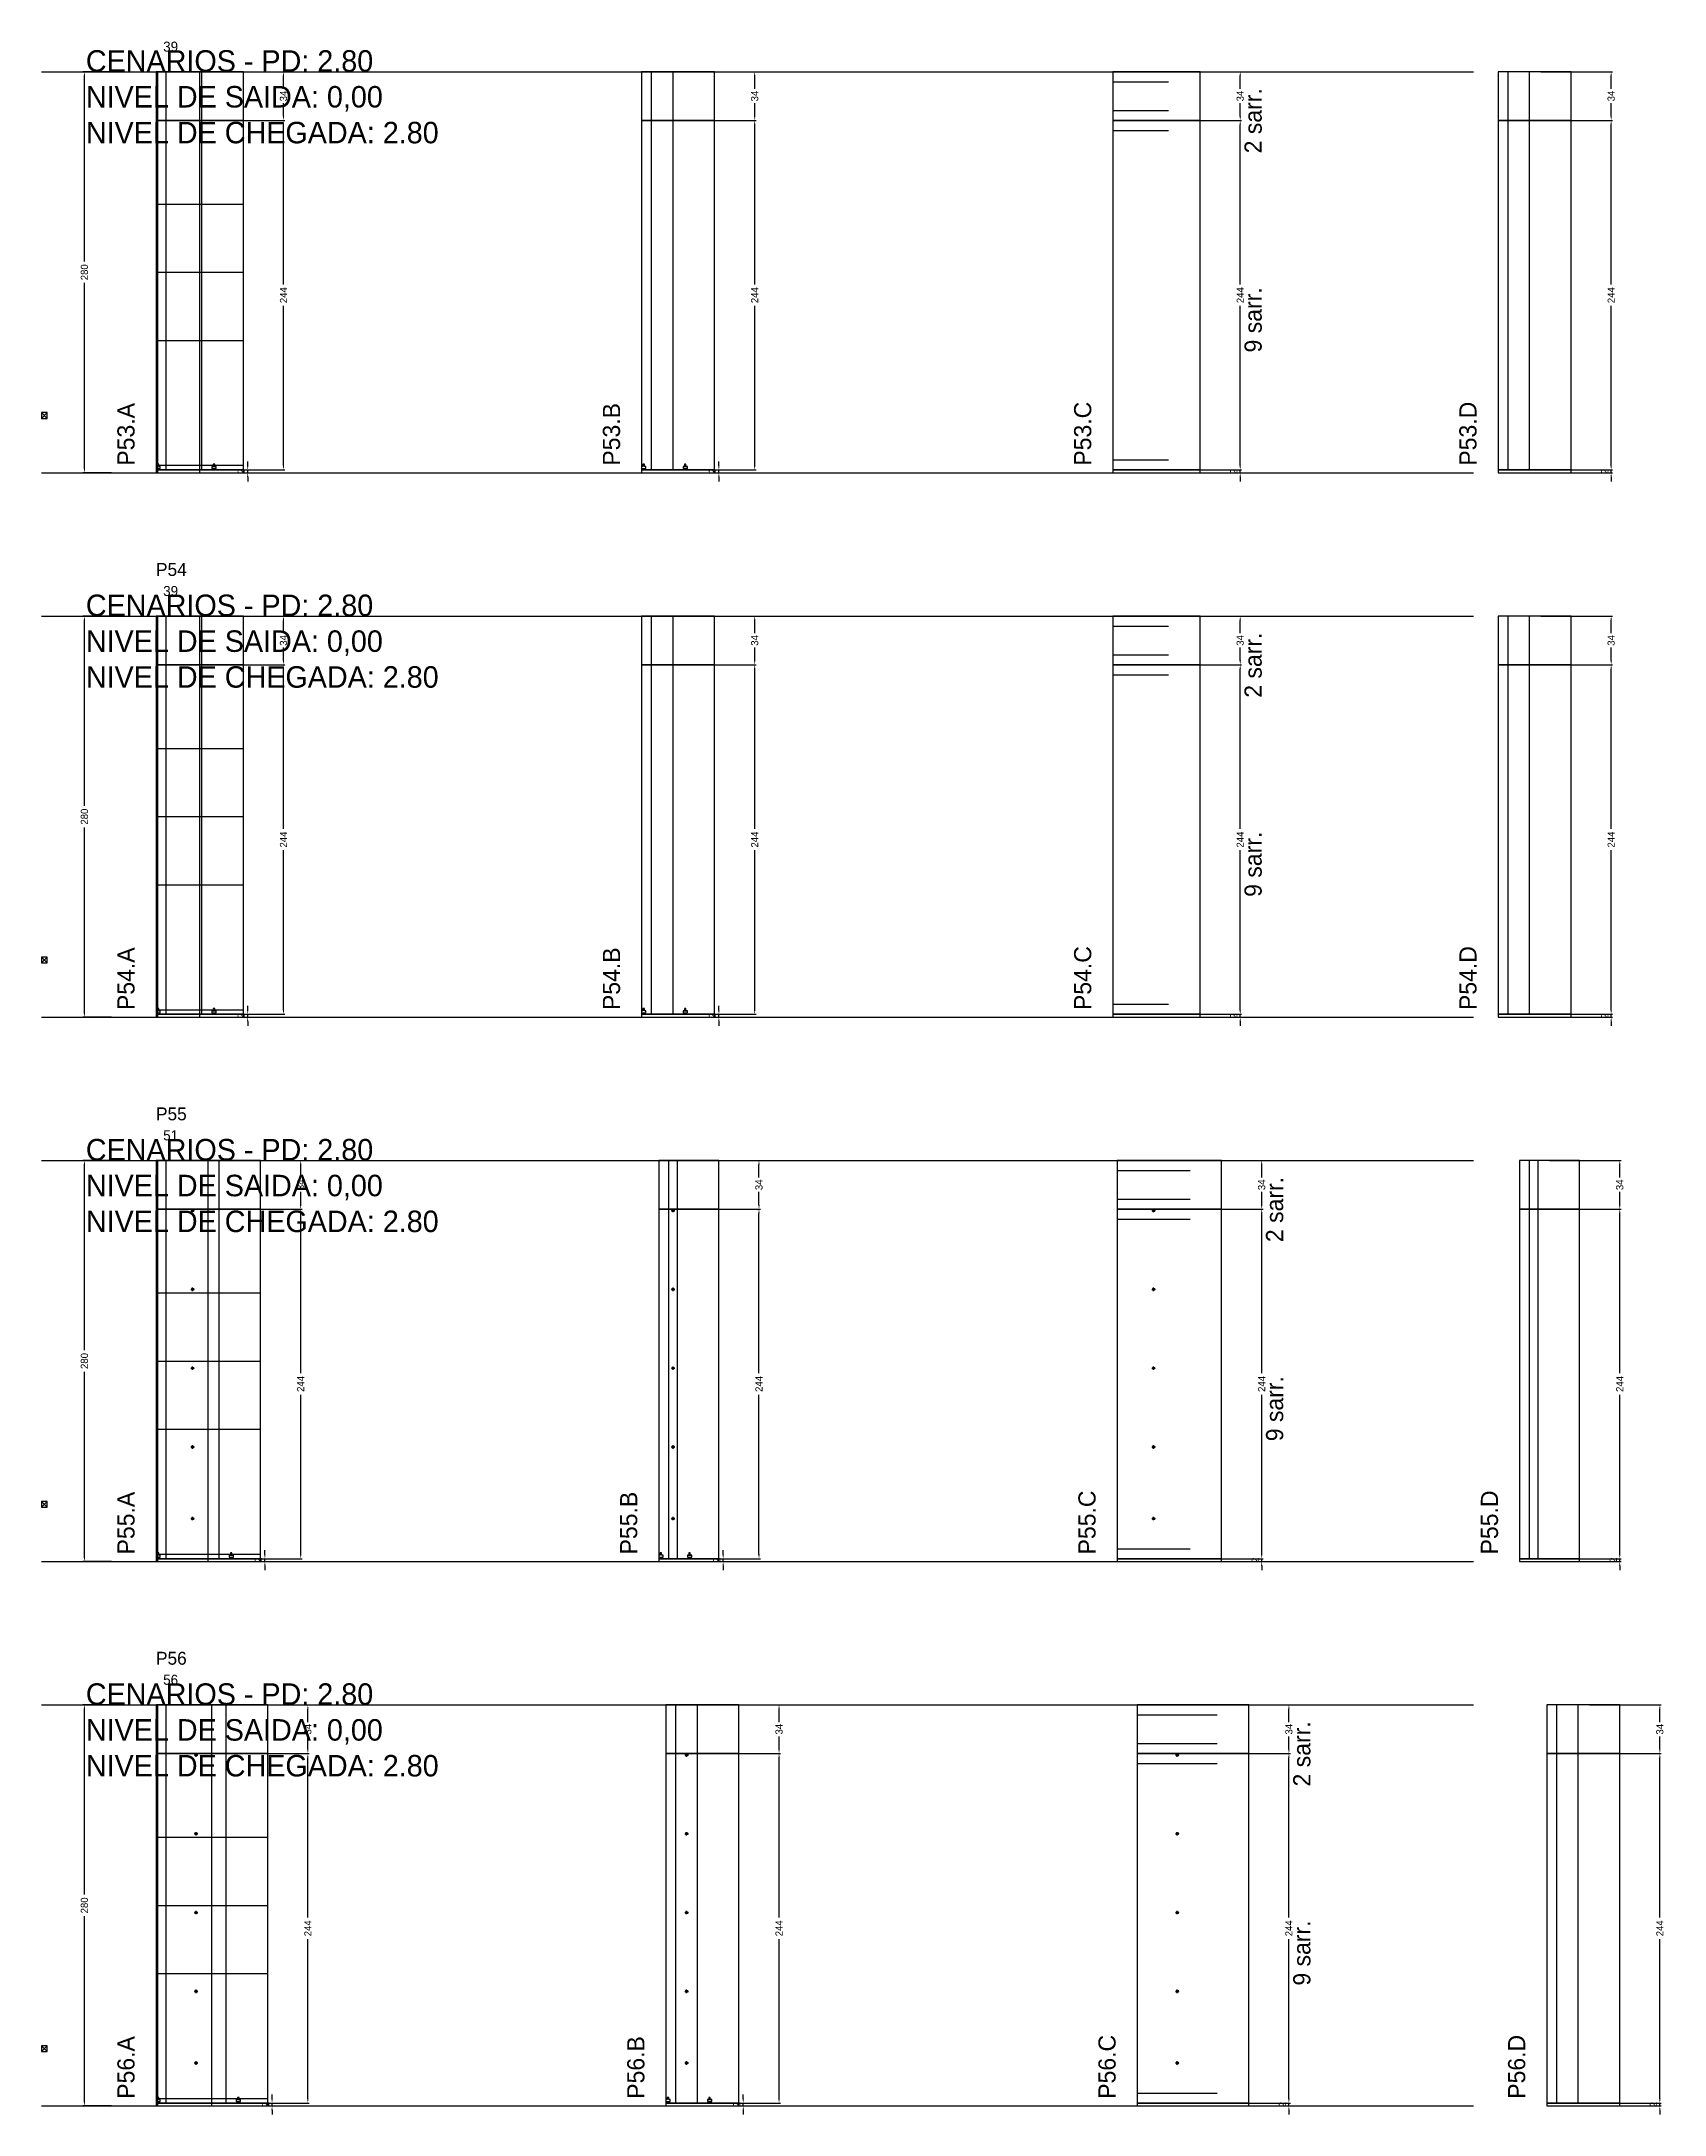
# Model space of a CAD drawing. Header units: centimetres. Extents: x -10500 to 4121, y -45226 to 295.
# Drawn here: x -7000 to -5867, y -6846 to -5399 of the extents above; entities that cross this region are included whole.
import ezdxf

# ---------------------------------------------------------------- set-up
doc = ezdxf.new("R2010")
doc.units = ezdxf.units.CM
doc.linetypes.add('DASHED', pattern=[2, -2])
for name, color, linetype in [('CHAPA', 140, 'Continuous'), ('COTA', 241, 'Continuous'), ('COTAS FURACAO', 16, 'Continuous'), ('Madeira', 30, 'Continuous'), ('MEIO_PONT', 160, 'Continuous'), ('NOMENCLATURA', 7, 'Continuous'), ('Nível', 160, 'Continuous'), ('Painéis', 200, 'Continuous'), ('Perfil Metálico', 150, 'Continuous'), ('SARR_2.2x7', 40, 'Continuous'), ('SARRAFO DE PRESSAO', 200, 'Continuous'), ('texto', 7, 'Continuous'), ('TEXTO_GERAL', 7, 'Continuous')]:
    doc.layers.add(name, color=color, linetype=linetype)
doc.dimstyles.new('PAINEL-NOVA', dxfattribs={"dimtxt": 5, "dimasz": 3, "dimexe": 1, "dimexo": 1, "dimgap": 1, "dimtad": 1, "dimcen": 2.5, "dimazin": 3, "dimtfac": 1, "dimtmove": 0, "dimatfit": 3})

# ---------------------------------------------------------------- blocks, each defined once
blk = doc.blocks.new('_CLOSEDFILLED')
at = {"color": 0, "linetype": 'BYBLOCK'}
blk.add_solid([(-1, 0.16), (0, 0), (-1, -0.16)], dxfattribs=at)
blk = doc.blocks.new('*D365')
for p, q in [((-6951, -5420), (-6971, -5420)), ((-6970, -5552.5), (-6970, -5423)), ((-6970, -5697), (-6970, -5567.5)), ((-6951, -5700), (-6971, -5700))]:
    blk.add_line(p, q)
at = {"layer": 'Defpoints'}
for p in [(-6950, -5420), (-6970, -5700), (-6950, -5700)]:
    blk.add_point(p, dxfattribs=at)
at = {"layer": 'COTA', "xscale": 3, "yscale": 3}
for p, rotation in [((-6970, -5420), 90), ((-6970, -5700), 270)]:
    blk.add_blockref('_CLOSEDFILLED', p, dxfattribs=dict(at, rotation=rotation))
at = {"layer": 'COTA', "insert": (-6970, -5560), "char_height": 5, "attachment_point": 5, "rotation": 90}
blk.add_mtext('280', dxfattribs=at)
blk = doc.blocks.new('MULDURA')
at = {"layer": 'Paineis'}
for p, q in [((0, 0), (4, 4)), ((4, 0), (0, 4))]:
    blk.add_line(p, q, dxfattribs=at)
blk.add_lwpolyline([(0, 0), (4, 0), (4, 4), (0, 4)], close=True, dxfattribs=at)
blk = doc.blocks.new('*D367')
for p, q in [((-6880, -5454), (-6830, -5454)), ((-6831, -5568.5), (-6831, -5457)), ((-6831, -5695), (-6831, -5583.5)), ((-6880, -5698), (-6830, -5698))]:
    blk.add_line(p, q)
at = {"layer": 'Defpoints'}
for p in [(-6881, -5454), (-6881, -5698), (-6831, -5698)]:
    blk.add_point(p, dxfattribs=at)
at = {"layer": 'COTA', "xscale": 3, "yscale": 3}
for p, rotation in [((-6831, -5454), 90), ((-6831, -5698), 270)]:
    blk.add_blockref('_CLOSEDFILLED', p, dxfattribs=dict(at, rotation=rotation))
at = {"layer": 'COTA', "insert": (-6831, -5576), "char_height": 5, "attachment_point": 5, "rotation": 90}
blk.add_mtext('244', dxfattribs=at)
blk = doc.blocks.new('*D368')
for p, q in [((-6880, -5420), (-6830, -5420)), ((-6831, -5432), (-6831, -5423)), ((-6880, -5454), (-6830, -5454)), ((-6831, -5451), (-6831, -5442))]:
    blk.add_line(p, q)
at = {"layer": 'Defpoints'}
for p in [(-6881, -5420), (-6881, -5454), (-6831, -5454)]:
    blk.add_point(p, dxfattribs=at)
at = {"layer": 'COTA', "xscale": 3, "yscale": 3}
for p, rotation in [((-6831, -5420), 90), ((-6831, -5454), 270)]:
    blk.add_blockref('_CLOSEDFILLED', p, dxfattribs=dict(at, rotation=rotation))
at = {"layer": 'COTA', "insert": (-6831, -5437), "char_height": 5, "attachment_point": 5, "rotation": 90}
blk.add_mtext('34', dxfattribs=at)
blk = doc.blocks.new('SLIPTEE')
at = {"layer": 'Paineis'}
blk.add_lwpolyline([(0, 0), (3, 0), (3, 1.5), (2, 1.5), (2, 3), (1, 3), (1, 1.5), (0, 1.5)], close=True, dxfattribs=at)
blk = doc.blocks.new('SLIPTDD')
at = {"layer": 'Paineis'}
blk.add_line((0, 1.5), (3, 1.5), dxfattribs=at)
blk.add_lwpolyline([(0, 0), (3, 0), (3, 1.5), (2, 1.5), (2, 3), (1, 3), (1, 1.5), (0, 1.5)], close=True, dxfattribs=at)
blk = doc.blocks.new('*D370')
for p, q in [((-6551, -5454), (-6501, -5454)), ((-6502, -5568.5), (-6502, -5457)), ((-6502, -5695), (-6502, -5583.5)), ((-6551, -5698), (-6501, -5698))]:
    blk.add_line(p, q)
at = {"layer": 'Defpoints'}
for p in [(-6552, -5454), (-6552, -5698), (-6502, -5698)]:
    blk.add_point(p, dxfattribs=at)
at = {"layer": 'COTA', "xscale": 3, "yscale": 3}
for p, rotation in [((-6502, -5454), 90), ((-6502, -5698), 270)]:
    blk.add_blockref('_CLOSEDFILLED', p, dxfattribs=dict(at, rotation=rotation))
at = {"layer": 'COTA', "insert": (-6502, -5576), "char_height": 5, "attachment_point": 5, "rotation": 90}
blk.add_mtext('244', dxfattribs=at)
blk = doc.blocks.new('*D371')
for p, q in [((-6551, -5420), (-6501, -5420)), ((-6502, -5432), (-6502, -5423)), ((-6551, -5454), (-6501, -5454)), ((-6502, -5451), (-6502, -5442))]:
    blk.add_line(p, q)
at = {"layer": 'Defpoints'}
for p in [(-6552, -5420), (-6552, -5454), (-6502, -5454)]:
    blk.add_point(p, dxfattribs=at)
at = {"layer": 'COTA', "xscale": 3, "yscale": 3}
for p, rotation in [((-6502, -5420), 90), ((-6502, -5454), 270)]:
    blk.add_blockref('_CLOSEDFILLED', p, dxfattribs=dict(at, rotation=rotation))
at = {"layer": 'COTA', "insert": (-6502, -5437), "char_height": 5, "attachment_point": 5, "rotation": 90}
blk.add_mtext('34', dxfattribs=at)
blk = doc.blocks.new('*D373')
for p, q in [((-6212, -5454), (-6162, -5454)), ((-6163, -5568.5), (-6163, -5457)), ((-6163, -5695), (-6163, -5583.5)), ((-6212, -5698), (-6162, -5698))]:
    blk.add_line(p, q)
at = {"layer": 'Defpoints'}
for p in [(-6213, -5454), (-6213, -5698), (-6163, -5698)]:
    blk.add_point(p, dxfattribs=at)
at = {"layer": 'COTA', "xscale": 3, "yscale": 3}
for p, rotation in [((-6163, -5454), 90), ((-6163, -5698), 270)]:
    blk.add_blockref('_CLOSEDFILLED', p, dxfattribs=dict(at, rotation=rotation))
at = {"layer": 'COTA', "insert": (-6163, -5576), "char_height": 5, "attachment_point": 5, "rotation": 90}
blk.add_mtext('244', dxfattribs=at)
blk = doc.blocks.new('*D374')
for p, q in [((-6212, -5420), (-6162, -5420)), ((-6163, -5432), (-6163, -5423)), ((-6212, -5454), (-6162, -5454)), ((-6163, -5451), (-6163, -5442))]:
    blk.add_line(p, q)
at = {"layer": 'Defpoints'}
for p in [(-6213, -5420), (-6213, -5454), (-6163, -5454)]:
    blk.add_point(p, dxfattribs=at)
at = {"layer": 'COTA', "xscale": 3, "yscale": 3}
for p, rotation in [((-6163, -5420), 90), ((-6163, -5454), 270)]:
    blk.add_blockref('_CLOSEDFILLED', p, dxfattribs=dict(at, rotation=rotation))
at = {"layer": 'COTA', "insert": (-6163, -5437), "char_height": 5, "attachment_point": 5, "rotation": 90}
blk.add_mtext('34', dxfattribs=at)
blk = doc.blocks.new('*D376')
for p, q in [((-5953, -5454), (-5903, -5454)), ((-5904, -5568.5), (-5904, -5457)), ((-5904, -5695), (-5904, -5583.5)), ((-5953, -5698), (-5903, -5698))]:
    blk.add_line(p, q)
at = {"layer": 'Defpoints'}
for p in [(-5954, -5454), (-5954, -5698), (-5904, -5698)]:
    blk.add_point(p, dxfattribs=at)
at = {"layer": 'COTA', "xscale": 3, "yscale": 3}
for p, rotation in [((-5904, -5454), 90), ((-5904, -5698), 270)]:
    blk.add_blockref('_CLOSEDFILLED', p, dxfattribs=dict(at, rotation=rotation))
at = {"layer": 'COTA', "insert": (-5904, -5576), "char_height": 5, "attachment_point": 5, "rotation": 90}
blk.add_mtext('244', dxfattribs=at)
blk = doc.blocks.new('*D377')
for p, q in [((-5953, -5420), (-5903, -5420)), ((-5904, -5432), (-5904, -5423)), ((-5953, -5454), (-5903, -5454)), ((-5904, -5451), (-5904, -5442))]:
    blk.add_line(p, q)
at = {"layer": 'Defpoints'}
for p in [(-5954, -5420), (-5954, -5454), (-5904, -5454)]:
    blk.add_point(p, dxfattribs=at)
at = {"layer": 'COTA', "xscale": 3, "yscale": 3}
for p, rotation in [((-5904, -5420), 90), ((-5904, -5454), 270)]:
    blk.add_blockref('_CLOSEDFILLED', p, dxfattribs=dict(at, rotation=rotation))
at = {"layer": 'COTA', "insert": (-5904, -5437), "char_height": 5, "attachment_point": 5, "rotation": 90}
blk.add_mtext('34', dxfattribs=at)
blk = doc.blocks.new('*D391')
for p, q in [((-6951, -5800), (-6971, -5800)), ((-6970, -5932.5), (-6970, -5803)), ((-6970, -6077), (-6970, -5947.5)), ((-6951, -6080), (-6971, -6080))]:
    blk.add_line(p, q)
at = {"layer": 'Defpoints'}
for p in [(-6950, -5800), (-6970, -6080), (-6950, -6080)]:
    blk.add_point(p, dxfattribs=at)
at = {"layer": 'COTA', "xscale": 3, "yscale": 3}
for p, rotation in [((-6970, -5800), 90), ((-6970, -6080), 270)]:
    blk.add_blockref('_CLOSEDFILLED', p, dxfattribs=dict(at, rotation=rotation))
at = {"layer": 'COTA', "insert": (-6970, -5940), "char_height": 5, "attachment_point": 5, "rotation": 90}
blk.add_mtext('280', dxfattribs=at)
blk = doc.blocks.new('*D393')
for p, q in [((-6880, -5834), (-6830, -5834)), ((-6831, -5948.5), (-6831, -5837)), ((-6831, -6075), (-6831, -5963.5)), ((-6880, -6078), (-6830, -6078))]:
    blk.add_line(p, q)
at = {"layer": 'Defpoints'}
for p in [(-6881, -5834), (-6881, -6078), (-6831, -6078)]:
    blk.add_point(p, dxfattribs=at)
at = {"layer": 'COTA', "xscale": 3, "yscale": 3}
for p, rotation in [((-6831, -5834), 90), ((-6831, -6078), 270)]:
    blk.add_blockref('_CLOSEDFILLED', p, dxfattribs=dict(at, rotation=rotation))
at = {"layer": 'COTA', "insert": (-6831, -5956), "char_height": 5, "attachment_point": 5, "rotation": 90}
blk.add_mtext('244', dxfattribs=at)
blk = doc.blocks.new('*D394')
for p, q in [((-6880, -5800), (-6830, -5800)), ((-6831, -5812), (-6831, -5803)), ((-6831, -5831), (-6831, -5822)), ((-6880, -5834), (-6830, -5834))]:
    blk.add_line(p, q)
at = {"layer": 'Defpoints'}
for p in [(-6881, -5800), (-6881, -5834), (-6831, -5834)]:
    blk.add_point(p, dxfattribs=at)
at = {"layer": 'COTA', "xscale": 3, "yscale": 3}
for p, rotation in [((-6831, -5800), 90), ((-6831, -5834), 270)]:
    blk.add_blockref('_CLOSEDFILLED', p, dxfattribs=dict(at, rotation=rotation))
at = {"layer": 'COTA', "insert": (-6831, -5817), "char_height": 5, "attachment_point": 5, "rotation": 90}
blk.add_mtext('34', dxfattribs=at)
blk = doc.blocks.new('*D396')
for p, q in [((-6551, -5834), (-6501, -5834)), ((-6502, -5948.5), (-6502, -5837)), ((-6502, -6075), (-6502, -5963.5)), ((-6551, -6078), (-6501, -6078))]:
    blk.add_line(p, q)
at = {"layer": 'Defpoints'}
for p in [(-6552, -5834), (-6552, -6078), (-6502, -6078)]:
    blk.add_point(p, dxfattribs=at)
at = {"layer": 'COTA', "xscale": 3, "yscale": 3}
for p, rotation in [((-6502, -5834), 90), ((-6502, -6078), 270)]:
    blk.add_blockref('_CLOSEDFILLED', p, dxfattribs=dict(at, rotation=rotation))
at = {"layer": 'COTA', "insert": (-6502, -5956), "char_height": 5, "attachment_point": 5, "rotation": 90}
blk.add_mtext('244', dxfattribs=at)
blk = doc.blocks.new('*D397')
for p, q in [((-6551, -5800), (-6501, -5800)), ((-6502, -5812), (-6502, -5803)), ((-6502, -5831), (-6502, -5822)), ((-6551, -5834), (-6501, -5834))]:
    blk.add_line(p, q)
at = {"layer": 'Defpoints'}
for p in [(-6552, -5800), (-6552, -5834), (-6502, -5834)]:
    blk.add_point(p, dxfattribs=at)
at = {"layer": 'COTA', "xscale": 3, "yscale": 3}
for p, rotation in [((-6502, -5800), 90), ((-6502, -5834), 270)]:
    blk.add_blockref('_CLOSEDFILLED', p, dxfattribs=dict(at, rotation=rotation))
at = {"layer": 'COTA', "insert": (-6502, -5817), "char_height": 5, "attachment_point": 5, "rotation": 90}
blk.add_mtext('34', dxfattribs=at)
blk = doc.blocks.new('*D399')
for p, q in [((-6212, -5834), (-6162, -5834)), ((-6163, -5948.5), (-6163, -5837)), ((-6163, -6075), (-6163, -5963.5)), ((-6212, -6078), (-6162, -6078))]:
    blk.add_line(p, q)
at = {"layer": 'Defpoints'}
for p in [(-6213, -5834), (-6213, -6078), (-6163, -6078)]:
    blk.add_point(p, dxfattribs=at)
at = {"layer": 'COTA', "xscale": 3, "yscale": 3}
for p, rotation in [((-6163, -5834), 90), ((-6163, -6078), 270)]:
    blk.add_blockref('_CLOSEDFILLED', p, dxfattribs=dict(at, rotation=rotation))
at = {"layer": 'COTA', "insert": (-6163, -5956), "char_height": 5, "attachment_point": 5, "rotation": 90}
blk.add_mtext('244', dxfattribs=at)
blk = doc.blocks.new('*D400')
for p, q in [((-6212, -5800), (-6162, -5800)), ((-6163, -5812), (-6163, -5803)), ((-6163, -5831), (-6163, -5822)), ((-6212, -5834), (-6162, -5834))]:
    blk.add_line(p, q)
at = {"layer": 'Defpoints'}
for p in [(-6213, -5800), (-6213, -5834), (-6163, -5834)]:
    blk.add_point(p, dxfattribs=at)
at = {"layer": 'COTA', "xscale": 3, "yscale": 3}
for p, rotation in [((-6163, -5800), 90), ((-6163, -5834), 270)]:
    blk.add_blockref('_CLOSEDFILLED', p, dxfattribs=dict(at, rotation=rotation))
at = {"layer": 'COTA', "insert": (-6163, -5817), "char_height": 5, "attachment_point": 5, "rotation": 90}
blk.add_mtext('34', dxfattribs=at)
blk = doc.blocks.new('*D402')
for p, q in [((-5953, -5834), (-5903, -5834)), ((-5904, -5948.5), (-5904, -5837)), ((-5904, -6075), (-5904, -5963.5)), ((-5953, -6078), (-5903, -6078))]:
    blk.add_line(p, q)
at = {"layer": 'Defpoints'}
for p in [(-5954, -5834), (-5954, -6078), (-5904, -6078)]:
    blk.add_point(p, dxfattribs=at)
at = {"layer": 'COTA', "xscale": 3, "yscale": 3}
for p, rotation in [((-5904, -5834), 90), ((-5904, -6078), 270)]:
    blk.add_blockref('_CLOSEDFILLED', p, dxfattribs=dict(at, rotation=rotation))
at = {"layer": 'COTA', "insert": (-5904, -5956), "char_height": 5, "attachment_point": 5, "rotation": 90}
blk.add_mtext('244', dxfattribs=at)
blk = doc.blocks.new('*D403')
for p, q in [((-5953, -5800), (-5903, -5800)), ((-5904, -5812), (-5904, -5803)), ((-5904, -5831), (-5904, -5822)), ((-5953, -5834), (-5903, -5834))]:
    blk.add_line(p, q)
at = {"layer": 'Defpoints'}
for p in [(-5954, -5800), (-5954, -5834), (-5904, -5834)]:
    blk.add_point(p, dxfattribs=at)
at = {"layer": 'COTA', "xscale": 3, "yscale": 3}
for p, rotation in [((-5904, -5800), 90), ((-5904, -5834), 270)]:
    blk.add_blockref('_CLOSEDFILLED', p, dxfattribs=dict(at, rotation=rotation))
at = {"layer": 'COTA', "insert": (-5904, -5817), "char_height": 5, "attachment_point": 5, "rotation": 90}
blk.add_mtext('34', dxfattribs=at)
blk = doc.blocks.new('*D417')
for p, q in [((-6951, -6180), (-6971, -6180)), ((-6970, -6312.5), (-6970, -6183)), ((-6970, -6457), (-6970, -6327.5)), ((-6951, -6460), (-6971, -6460))]:
    blk.add_line(p, q)
at = {"layer": 'Defpoints'}
for p in [(-6950, -6180), (-6970, -6460), (-6950, -6460)]:
    blk.add_point(p, dxfattribs=at)
at = {"layer": 'COTA', "xscale": 3, "yscale": 3}
for p, rotation in [((-6970, -6180), 90), ((-6970, -6460), 270)]:
    blk.add_blockref('_CLOSEDFILLED', p, dxfattribs=dict(at, rotation=rotation))
at = {"layer": 'COTA', "insert": (-6970, -6320), "char_height": 5, "attachment_point": 5, "rotation": 90}
blk.add_mtext('280', dxfattribs=at)
blk = doc.blocks.new('*D419')
for p, q in [((-6868, -6214), (-6818, -6214)), ((-6819, -6328.5), (-6819, -6217)), ((-6819, -6455), (-6819, -6343.5)), ((-6868, -6458), (-6818, -6458))]:
    blk.add_line(p, q)
at = {"layer": 'Defpoints'}
for p in [(-6869, -6214), (-6869, -6458), (-6819, -6458)]:
    blk.add_point(p, dxfattribs=at)
at = {"layer": 'COTA', "xscale": 3, "yscale": 3}
for p, rotation in [((-6819, -6214), 90), ((-6819, -6458), 270)]:
    blk.add_blockref('_CLOSEDFILLED', p, dxfattribs=dict(at, rotation=rotation))
at = {"layer": 'COTA', "insert": (-6819, -6336), "char_height": 5, "attachment_point": 5, "rotation": 90}
blk.add_mtext('244', dxfattribs=at)
blk = doc.blocks.new('*D420')
for p, q in [((-6868, -6180), (-6818, -6180)), ((-6819, -6192), (-6819, -6183)), ((-6819, -6211), (-6819, -6202)), ((-6868, -6214), (-6818, -6214))]:
    blk.add_line(p, q)
at = {"layer": 'Defpoints'}
for p in [(-6869, -6180), (-6869, -6214), (-6819, -6214)]:
    blk.add_point(p, dxfattribs=at)
at = {"layer": 'COTA', "xscale": 3, "yscale": 3}
for p, rotation in [((-6819, -6180), 90), ((-6819, -6214), 270)]:
    blk.add_blockref('_CLOSEDFILLED', p, dxfattribs=dict(at, rotation=rotation))
at = {"layer": 'COTA', "insert": (-6819, -6197), "char_height": 5, "attachment_point": 5, "rotation": 90}
blk.add_mtext('34', dxfattribs=at)
blk = doc.blocks.new('furacao')
at = {"layer": 'COTAS FURACAO'}
for p, q in [((-1.2, 0), (1.2, 0)), ((0, -1.2), (0, 1.2))]:
    blk.add_line(p, q, dxfattribs=at)
blk.add_circle((0, 0), 0.8, dxfattribs=at)
blk = doc.blocks.new('*D422')
for p, q in [((-6548, -6214), (-6498, -6214)), ((-6499, -6328.5), (-6499, -6217)), ((-6499, -6455), (-6499, -6343.5)), ((-6548, -6458), (-6498, -6458))]:
    blk.add_line(p, q)
at = {"layer": 'Defpoints'}
for p in [(-6549, -6214), (-6549, -6458), (-6499, -6458)]:
    blk.add_point(p, dxfattribs=at)
at = {"layer": 'COTA', "xscale": 3, "yscale": 3}
for p, rotation in [((-6499, -6214), 90), ((-6499, -6458), 270)]:
    blk.add_blockref('_CLOSEDFILLED', p, dxfattribs=dict(at, rotation=rotation))
at = {"layer": 'COTA', "insert": (-6499, -6336), "char_height": 5, "attachment_point": 5, "rotation": 90}
blk.add_mtext('244', dxfattribs=at)
blk = doc.blocks.new('*D423')
for p, q in [((-6548, -6180), (-6498, -6180)), ((-6499, -6192), (-6499, -6183)), ((-6499, -6211), (-6499, -6202)), ((-6548, -6214), (-6498, -6214))]:
    blk.add_line(p, q)
at = {"layer": 'Defpoints'}
for p in [(-6549, -6180), (-6549, -6214), (-6499, -6214)]:
    blk.add_point(p, dxfattribs=at)
at = {"layer": 'COTA', "xscale": 3, "yscale": 3}
for p, rotation in [((-6499, -6180), 90), ((-6499, -6214), 270)]:
    blk.add_blockref('_CLOSEDFILLED', p, dxfattribs=dict(at, rotation=rotation))
at = {"layer": 'COTA', "insert": (-6499, -6197), "char_height": 5, "attachment_point": 5, "rotation": 90}
blk.add_mtext('34', dxfattribs=at)
blk = doc.blocks.new('*D425')
for p, q in [((-6197, -6214), (-6147, -6214)), ((-6148, -6328.5), (-6148, -6217)), ((-6148, -6455), (-6148, -6343.5)), ((-6197, -6458), (-6147, -6458))]:
    blk.add_line(p, q)
at = {"layer": 'Defpoints'}
for p in [(-6198, -6214), (-6198, -6458), (-6148, -6458)]:
    blk.add_point(p, dxfattribs=at)
at = {"layer": 'COTA', "xscale": 3, "yscale": 3}
for p, rotation in [((-6148, -6214), 90), ((-6148, -6458), 270)]:
    blk.add_blockref('_CLOSEDFILLED', p, dxfattribs=dict(at, rotation=rotation))
at = {"layer": 'COTA', "insert": (-6148, -6336), "char_height": 5, "attachment_point": 5, "rotation": 90}
blk.add_mtext('244', dxfattribs=at)
blk = doc.blocks.new('*D426')
for p, q in [((-6197, -6180), (-6147, -6180)), ((-6148, -6192), (-6148, -6183)), ((-6148, -6211), (-6148, -6202)), ((-6197, -6214), (-6147, -6214))]:
    blk.add_line(p, q)
at = {"layer": 'Defpoints'}
for p in [(-6198, -6180), (-6198, -6214), (-6148, -6214)]:
    blk.add_point(p, dxfattribs=at)
at = {"layer": 'COTA', "xscale": 3, "yscale": 3}
for p, rotation in [((-6148, -6180), 90), ((-6148, -6214), 270)]:
    blk.add_blockref('_CLOSEDFILLED', p, dxfattribs=dict(at, rotation=rotation))
at = {"layer": 'COTA', "insert": (-6148, -6197), "char_height": 5, "attachment_point": 5, "rotation": 90}
blk.add_mtext('34', dxfattribs=at)
blk = doc.blocks.new('*D428')
for p, q in [((-5947, -6214), (-5897, -6214)), ((-5898, -6328.5), (-5898, -6217)), ((-5898, -6455), (-5898, -6343.5)), ((-5947, -6458), (-5897, -6458))]:
    blk.add_line(p, q)
at = {"layer": 'Defpoints'}
for p in [(-5948, -6214), (-5948, -6458), (-5898, -6458)]:
    blk.add_point(p, dxfattribs=at)
at = {"layer": 'COTA', "xscale": 3, "yscale": 3}
for p, rotation in [((-5898, -6214), 90), ((-5898, -6458), 270)]:
    blk.add_blockref('_CLOSEDFILLED', p, dxfattribs=dict(at, rotation=rotation))
at = {"layer": 'COTA', "insert": (-5898, -6336), "char_height": 5, "attachment_point": 5, "rotation": 90}
blk.add_mtext('244', dxfattribs=at)
blk = doc.blocks.new('*D429')
for p, q in [((-5947, -6180), (-5897, -6180)), ((-5898, -6192), (-5898, -6183)), ((-5898, -6211), (-5898, -6202)), ((-5947, -6214), (-5897, -6214))]:
    blk.add_line(p, q)
at = {"layer": 'Defpoints'}
for p in [(-5948, -6180), (-5948, -6214), (-5898, -6214)]:
    blk.add_point(p, dxfattribs=at)
at = {"layer": 'COTA', "xscale": 3, "yscale": 3}
for p, rotation in [((-5898, -6180), 90), ((-5898, -6214), 270)]:
    blk.add_blockref('_CLOSEDFILLED', p, dxfattribs=dict(at, rotation=rotation))
at = {"layer": 'COTA', "insert": (-5898, -6197), "char_height": 5, "attachment_point": 5, "rotation": 90}
blk.add_mtext('34', dxfattribs=at)
blk = doc.blocks.new('*D443')
for p, q in [((-6951, -6560), (-6971, -6560)), ((-6970, -6692.5), (-6970, -6563)), ((-6970, -6837), (-6970, -6707.5)), ((-6951, -6840), (-6971, -6840))]:
    blk.add_line(p, q)
at = {"layer": 'Defpoints'}
for p in [(-6950, -6560), (-6970, -6840), (-6950, -6840)]:
    blk.add_point(p, dxfattribs=at)
at = {"layer": 'COTA', "xscale": 3, "yscale": 3}
for p, rotation in [((-6970, -6560), 90), ((-6970, -6840), 270)]:
    blk.add_blockref('_CLOSEDFILLED', p, dxfattribs=dict(at, rotation=rotation))
at = {"layer": 'COTA', "insert": (-6970, -6700), "char_height": 5, "attachment_point": 5, "rotation": 90}
blk.add_mtext('280', dxfattribs=at)
blk = doc.blocks.new('*D445')
for p, q in [((-6863, -6594), (-6813, -6594)), ((-6814, -6708.5), (-6814, -6597)), ((-6814, -6835), (-6814, -6723.5)), ((-6863, -6838), (-6813, -6838))]:
    blk.add_line(p, q)
at = {"layer": 'Defpoints'}
for p in [(-6864, -6594), (-6864, -6838), (-6814, -6838)]:
    blk.add_point(p, dxfattribs=at)
at = {"layer": 'COTA', "xscale": 3, "yscale": 3}
for p, rotation in [((-6814, -6594), 90), ((-6814, -6838), 270)]:
    blk.add_blockref('_CLOSEDFILLED', p, dxfattribs=dict(at, rotation=rotation))
at = {"layer": 'COTA', "insert": (-6814, -6716), "char_height": 5, "attachment_point": 5, "rotation": 90}
blk.add_mtext('244', dxfattribs=at)
blk = doc.blocks.new('*D446')
for p, q in [((-6863, -6560), (-6813, -6560)), ((-6814, -6572), (-6814, -6563)), ((-6814, -6591), (-6814, -6582)), ((-6863, -6594), (-6813, -6594))]:
    blk.add_line(p, q)
at = {"layer": 'Defpoints'}
for p in [(-6864, -6560), (-6864, -6594), (-6814, -6594)]:
    blk.add_point(p, dxfattribs=at)
at = {"layer": 'COTA', "xscale": 3, "yscale": 3}
for p, rotation in [((-6814, -6560), 90), ((-6814, -6594), 270)]:
    blk.add_blockref('_CLOSEDFILLED', p, dxfattribs=dict(at, rotation=rotation))
at = {"layer": 'COTA', "insert": (-6814, -6577), "char_height": 5, "attachment_point": 5, "rotation": 90}
blk.add_mtext('34', dxfattribs=at)
blk = doc.blocks.new('*D448')
for p, q in [((-6534, -6594), (-6484, -6594)), ((-6485, -6708.5), (-6485, -6597)), ((-6485, -6835), (-6485, -6723.5)), ((-6534, -6838), (-6484, -6838))]:
    blk.add_line(p, q)
at = {"layer": 'Defpoints'}
for p in [(-6535, -6594), (-6535, -6838), (-6485, -6838)]:
    blk.add_point(p, dxfattribs=at)
at = {"layer": 'COTA', "xscale": 3, "yscale": 3}
for p, rotation in [((-6485, -6594), 90), ((-6485, -6838), 270)]:
    blk.add_blockref('_CLOSEDFILLED', p, dxfattribs=dict(at, rotation=rotation))
at = {"layer": 'COTA', "insert": (-6485, -6716), "char_height": 5, "attachment_point": 5, "rotation": 90}
blk.add_mtext('244', dxfattribs=at)
blk = doc.blocks.new('*D449')
for p, q in [((-6534, -6560), (-6484, -6560)), ((-6485, -6572), (-6485, -6563)), ((-6485, -6591), (-6485, -6582)), ((-6534, -6594), (-6484, -6594))]:
    blk.add_line(p, q)
at = {"layer": 'Defpoints'}
for p in [(-6535, -6560), (-6535, -6594), (-6485, -6594)]:
    blk.add_point(p, dxfattribs=at)
at = {"layer": 'COTA', "xscale": 3, "yscale": 3}
for p, rotation in [((-6485, -6560), 90), ((-6485, -6594), 270)]:
    blk.add_blockref('_CLOSEDFILLED', p, dxfattribs=dict(at, rotation=rotation))
at = {"layer": 'COTA', "insert": (-6485, -6577), "char_height": 5, "attachment_point": 5, "rotation": 90}
blk.add_mtext('34', dxfattribs=at)
blk = doc.blocks.new('*D451')
for p, q in [((-6178, -6594), (-6128, -6594)), ((-6129, -6708.5), (-6129, -6597)), ((-6129, -6835), (-6129, -6723.5)), ((-6178, -6838), (-6128, -6838))]:
    blk.add_line(p, q)
at = {"layer": 'Defpoints'}
for p in [(-6179, -6594), (-6179, -6838), (-6129, -6838)]:
    blk.add_point(p, dxfattribs=at)
at = {"layer": 'COTA', "xscale": 3, "yscale": 3}
for p, rotation in [((-6129, -6594), 90), ((-6129, -6838), 270)]:
    blk.add_blockref('_CLOSEDFILLED', p, dxfattribs=dict(at, rotation=rotation))
at = {"layer": 'COTA', "insert": (-6129, -6716), "char_height": 5, "attachment_point": 5, "rotation": 90}
blk.add_mtext('244', dxfattribs=at)
blk = doc.blocks.new('*D452')
for p, q in [((-6178, -6560), (-6128, -6560)), ((-6129, -6572), (-6129, -6563)), ((-6129, -6591), (-6129, -6582)), ((-6178, -6594), (-6128, -6594))]:
    blk.add_line(p, q)
at = {"layer": 'Defpoints'}
for p in [(-6179, -6560), (-6179, -6594), (-6129, -6594)]:
    blk.add_point(p, dxfattribs=at)
at = {"layer": 'COTA', "xscale": 3, "yscale": 3}
for p, rotation in [((-6129, -6560), 90), ((-6129, -6594), 270)]:
    blk.add_blockref('_CLOSEDFILLED', p, dxfattribs=dict(at, rotation=rotation))
at = {"layer": 'COTA', "insert": (-6129, -6577), "char_height": 5, "attachment_point": 5, "rotation": 90}
blk.add_mtext('34', dxfattribs=at)
blk = doc.blocks.new('*D454')
for p, q in [((-5919, -6594), (-5869, -6594)), ((-5870, -6708.5), (-5870, -6597)), ((-5870, -6835), (-5870, -6723.5)), ((-5919, -6838), (-5869, -6838))]:
    blk.add_line(p, q)
at = {"layer": 'Defpoints'}
for p in [(-5920, -6594), (-5920, -6838), (-5870, -6838)]:
    blk.add_point(p, dxfattribs=at)
at = {"layer": 'COTA', "xscale": 3, "yscale": 3}
for p, rotation in [((-5870, -6594), 90), ((-5870, -6838), 270)]:
    blk.add_blockref('_CLOSEDFILLED', p, dxfattribs=dict(at, rotation=rotation))
at = {"layer": 'COTA', "insert": (-5870, -6716), "char_height": 5, "attachment_point": 5, "rotation": 90}
blk.add_mtext('244', dxfattribs=at)
blk = doc.blocks.new('*D455')
for p, q in [((-5919, -6560), (-5869, -6560)), ((-5870, -6572), (-5870, -6563)), ((-5870, -6591), (-5870, -6582)), ((-5919, -6594), (-5869, -6594))]:
    blk.add_line(p, q)
at = {"layer": 'Defpoints'}
for p in [(-5920, -6560), (-5920, -6594), (-5870, -6594)]:
    blk.add_point(p, dxfattribs=at)
at = {"layer": 'COTA', "xscale": 3, "yscale": 3}
for p, rotation in [((-5870, -6560), 90), ((-5870, -6594), 270)]:
    blk.add_blockref('_CLOSEDFILLED', p, dxfattribs=dict(at, rotation=rotation))
at = {"layer": 'COTA', "insert": (-5870, -6577), "char_height": 5, "attachment_point": 5, "rotation": 90}
blk.add_mtext('34', dxfattribs=at)

msp = doc.modelspace()

# ---------------------------------------------------------------- linework, layer by layer
at = {"layer": 'CHAPA'}
for points in [[(-6920, -5700), (-6918.8, -5700), (-6918.8, -5420), (-6920, -5420)], [(-6920, -6080), (-6918.8, -6080), (-6918.8, -5800), (-6920, -5800)], [(-6920, -6460), (-6918.8, -6460), (-6918.8, -6180), (-6920, -6180)], [(-6920, -6840), (-6918.8, -6840), (-6918.8, -6560), (-6920, -6560)]]:
    msp.add_lwpolyline(points, close=True, dxfattribs=at)
at = {"layer": 'Madeira'}
for points in [[(-6920, -5512.4), (-6859, -5512.4)], [(-6920, -5607.6), (-6859, -5607.6)], [(-6920, -5892.4), (-6859, -5892.4)], [(-6920, -5987.6), (-6859, -5987.6)], [(-6920, -6272.4), (-6847, -6272.4)], [(-6920, -6367.6), (-6847, -6367.6)], [(-6920, -6652.4), (-6842, -6652.4)], [(-6920, -6747.6), (-6842, -6747.6)]]:
    msp.add_lwpolyline(points, dxfattribs=at)
at = {"layer": 'MEIO_PONT'}
for points in [[(-6920, -5560), (-6859, -5560)], [(-6920, -5940), (-6859, -5940)], [(-6920, -6320), (-6847, -6320)], [(-6920, -6700), (-6842, -6700)]]:
    msp.add_lwpolyline(points, dxfattribs=at)
at = {"layer": 'Nível', "linetype": 'DASHED'}
for points in [[(-7000, -5420), (-6000, -5420)], [(-7000, -5700), (-6000, -5700)], [(-7000, -5800), (-6000, -5800)], [(-7000, -6080), (-6000, -6080)], [(-7000, -6180), (-6000, -6180)], [(-7000, -6460), (-6000, -6460)], [(-7000, -6560), (-6000, -6560)], [(-7000, -6840), (-6000, -6840)]]:
    msp.add_lwpolyline(points, dxfattribs=at)
at = {"layer": 'Painéis'}
for points in [[(-6920, -5454), (-6859, -5454), (-6859, -5420), (-6920, -5420)], [(-6920, -5700), (-6859, -5700), (-6859, -5420), (-6920, -5420)], [(-6581, -5454), (-6530, -5454), (-6530, -5420), (-6581, -5420)], [(-6252, -5454), (-6191, -5454), (-6191, -5420), (-6252, -5420)], [(-5983, -5454), (-5932, -5454), (-5932, -5420), (-5983, -5420)], [(-6920, -5698), (-6859, -5698), (-6859, -5454), (-6920, -5454)], [(-6581, -5698), (-6530, -5698), (-6530, -5454), (-6581, -5454)], [(-6252, -5698), (-6191, -5698), (-6191, -5454), (-6252, -5454)], [(-5983, -5698), (-5932, -5698), (-5932, -5454), (-5983, -5454)], [(-6920, -5700), (-6859, -5700), (-6859, -5698), (-6920, -5698)], [(-6581, -5700), (-6530, -5700), (-6530, -5698), (-6581, -5698)], [(-6252, -5700), (-6191, -5700), (-6191, -5698), (-6252, -5698)], [(-5983, -5700), (-5932, -5700), (-5932, -5698), (-5983, -5698)], [(-6920, -5834), (-6859, -5834), (-6859, -5800), (-6920, -5800)], [(-6920, -6080), (-6859, -6080), (-6859, -5800), (-6920, -5800)], [(-6581, -5834), (-6530, -5834), (-6530, -5800), (-6581, -5800)], [(-6252, -5834), (-6191, -5834), (-6191, -5800), (-6252, -5800)], [(-5983, -5834), (-5932, -5834), (-5932, -5800), (-5983, -5800)], [(-6920, -6078), (-6859, -6078), (-6859, -5834), (-6920, -5834)], [(-6581, -6078), (-6530, -6078), (-6530, -5834), (-6581, -5834)], [(-6252, -6078), (-6191, -6078), (-6191, -5834), (-6252, -5834)], [(-5983, -6078), (-5932, -6078), (-5932, -5834), (-5983, -5834)], [(-6920, -6080), (-6859, -6080), (-6859, -6078), (-6920, -6078)], [(-6581, -6080), (-6530, -6080), (-6530, -6078), (-6581, -6078)], [(-6252, -6080), (-6191, -6080), (-6191, -6078), (-6252, -6078)], [(-5983, -6080), (-5932, -6080), (-5932, -6078), (-5983, -6078)], [(-6920, -6214), (-6847, -6214), (-6847, -6180), (-6920, -6180)], [(-6920, -6460), (-6847, -6460), (-6847, -6180), (-6920, -6180)], [(-6569, -6214), (-6527, -6214), (-6527, -6180), (-6569, -6180)], [(-6249, -6214), (-6176, -6214), (-6176, -6180), (-6249, -6180)], [(-5968, -6214), (-5926, -6214), (-5926, -6180), (-5968, -6180)], [(-6920, -6458), (-6847, -6458), (-6847, -6214), (-6920, -6214)], [(-6569, -6458), (-6527, -6458), (-6527, -6214), (-6569, -6214)], [(-6249, -6458), (-6176, -6458), (-6176, -6214), (-6249, -6214)], [(-5968, -6458), (-5926, -6458), (-5926, -6214), (-5968, -6214)], [(-6920, -6460), (-6847, -6460), (-6847, -6458), (-6920, -6458)], [(-6569, -6460), (-6527, -6460), (-6527, -6458), (-6569, -6458)], [(-6249, -6460), (-6176, -6460), (-6176, -6458), (-6249, -6458)], [(-5968, -6460), (-5926, -6460), (-5926, -6458), (-5968, -6458)], [(-6920, -6594), (-6842, -6594), (-6842, -6560), (-6920, -6560)], [(-6920, -6840), (-6842, -6840), (-6842, -6560), (-6920, -6560)], [(-6564, -6594), (-6513, -6594), (-6513, -6560), (-6564, -6560)], [(-6235, -6594), (-6157, -6594), (-6157, -6560), (-6235, -6560)], [(-5949, -6594), (-5898, -6594), (-5898, -6560), (-5949, -6560)], [(-6920, -6838), (-6842, -6838), (-6842, -6594), (-6920, -6594)], [(-6564, -6838), (-6513, -6838), (-6513, -6594), (-6564, -6594)], [(-6235, -6838), (-6157, -6838), (-6157, -6594), (-6235, -6594)], [(-5949, -6838), (-5898, -6838), (-5898, -6594), (-5949, -6594)], [(-6920, -6840), (-6842, -6840), (-6842, -6838), (-6920, -6838)], [(-6564, -6840), (-6513, -6840), (-6513, -6838), (-6564, -6838)], [(-6235, -6840), (-6157, -6840), (-6157, -6838), (-6235, -6838)], [(-5949, -6840), (-5898, -6840), (-5898, -6838), (-5949, -6838)]]:
    msp.add_lwpolyline(points, close=True, dxfattribs=at)
at = {"layer": 'Perfil Metálico'}
for p, q in [((-6889.5, -5700), (-6889.5, -5420)), ((-6889.5, -6080), (-6889.5, -5800)), ((-6883.5, -6460), (-6883.5, -6180)), ((-6881, -6840), (-6881, -6560))]:
    msp.add_line(p, q, dxfattribs=at)
at = {"layer": 'SARR_2.2x7'}
for points in [[(-6913, -5454), (-6913, -5420)], [(-6888, -5454), (-6888, -5420)], [(-6574, -5454), (-6574, -5420)], [(-6559, -5454), (-6559, -5420)], [(-5976, -5454), (-5976, -5420)], [(-5961, -5454), (-5961, -5420)], [(-6252, -5427), (-6213, -5427)], [(-6252, -5447), (-6213, -5447)], [(-6252, -5461), (-6213, -5461)], [(-6252, -5691), (-6213, -5691)], [(-6913, -5834), (-6913, -5800)], [(-6888, -5834), (-6888, -5800)], [(-6574, -5834), (-6574, -5800)], [(-6559, -5834), (-6559, -5800)], [(-5976, -5834), (-5976, -5800)], [(-5961, -5834), (-5961, -5800)], [(-6252, -5807), (-6213, -5807)], [(-6252, -5827), (-6213, -5827)], [(-6252, -5841), (-6213, -5841)], [(-6252, -6071), (-6213, -6071)], [(-6913, -6214), (-6913, -6180)], [(-6876, -6214), (-6876, -6180)], [(-6562, -6214), (-6562, -6180)], [(-6556, -6214), (-6556, -6180)], [(-6249, -6187), (-6198, -6187)], [(-5961, -6214), (-5961, -6180)], [(-5955, -6214), (-5955, -6180)], [(-6249, -6207), (-6198, -6207)], [(-6249, -6221), (-6198, -6221)], [(-6249, -6451), (-6198, -6451)], [(-6913, -6594), (-6913, -6560)], [(-6871, -6594), (-6871, -6560)], [(-6557, -6594), (-6557, -6560)], [(-6542, -6594), (-6542, -6560)], [(-6235, -6567), (-6179, -6567)], [(-5942, -6594), (-5942, -6560)], [(-5927, -6594), (-5927, -6560)], [(-6235, -6587), (-6179, -6587)], [(-6235, -6601), (-6179, -6601)], [(-6235, -6831), (-6179, -6831)]]:
    msp.add_lwpolyline(points, dxfattribs=at)
at = {"layer": 'SARR_2.2x7', "linetype": 'DASHED'}
for points in [[(-6913, -5698), (-6913, -5454)], [(-6888, -5698), (-6888, -5454)], [(-6574, -5698), (-6574, -5454)], [(-6559, -5698), (-6559, -5454)], [(-5976, -5698), (-5976, -5454)], [(-5961, -5698), (-5961, -5454)], [(-6913, -6078), (-6913, -5834)], [(-6888, -6078), (-6888, -5834)], [(-6574, -6078), (-6574, -5834)], [(-6559, -6078), (-6559, -5834)], [(-5976, -6078), (-5976, -5834)], [(-5961, -6078), (-5961, -5834)], [(-6913, -6458), (-6913, -6214)], [(-6876, -6458), (-6876, -6214)], [(-6562, -6458), (-6562, -6214)], [(-6556, -6458), (-6556, -6214)], [(-5961, -6458), (-5961, -6214)], [(-5955, -6458), (-5955, -6214)], [(-6913, -6838), (-6913, -6594)], [(-6871, -6838), (-6871, -6594)], [(-6557, -6838), (-6557, -6594)], [(-6542, -6838), (-6542, -6594)], [(-5942, -6838), (-5942, -6594)], [(-5927, -6838), (-5927, -6594)]]:
    msp.add_lwpolyline(points, dxfattribs=at)
at = {"layer": 'SARRAFO DE PRESSAO'}
for points in [[(-6920, -5700), (-6859, -5700), (-6859, -5695), (-6920, -5695)], [(-6920, -6080), (-6859, -6080), (-6859, -6075), (-6920, -6075)], [(-6920, -6460), (-6847, -6460), (-6847, -6455), (-6920, -6455)], [(-6920, -6840), (-6842, -6840), (-6842, -6835), (-6920, -6835)]]:
    msp.add_lwpolyline(points, close=True, dxfattribs=at)

# ---------------------------------------------------------------- block references
at = {"layer": 'COTA'}
for name, p in [('MULDURA', (-7000, -5662)), ('SLIPTEE', (-6920, -5697)), ('SLIPTDD', (-6881, -5697)), ('SLIPTEE', (-6581, -5697)), ('SLIPTDD', (-6552, -5697)), ('MULDURA', (-7000, -6042)), ('SLIPTEE', (-6920, -6077)), ('SLIPTDD', (-6881, -6077)), ('SLIPTEE', (-6581, -6077)), ('SLIPTDD', (-6552, -6077)), ('furacao', (-6894.5, -6215)), ('furacao', (-6559, -6215)), ('furacao', (-6223.5, -6215)), ('furacao', (-6894.5, -6270)), ('furacao', (-6559, -6270)), ('furacao', (-6223.5, -6270)), ('furacao', (-6894.5, -6325)), ('furacao', (-6559, -6325)), ('furacao', (-6223.5, -6325)), ('furacao', (-6894.5, -6380)), ('furacao', (-6559, -6380)), ('furacao', (-6223.5, -6380)), ('MULDURA', (-7000, -6422)), ('furacao', (-6894.5, -6430)), ('furacao', (-6559, -6430)), ('furacao', (-6223.5, -6430)), ('SLIPTEE', (-6920, -6457)), ('SLIPTDD', (-6869, -6457)), ('SLIPTEE', (-6569, -6457)), ('SLIPTDD', (-6549, -6457)), ('furacao', (-6892, -6595)), ('furacao', (-6549.5, -6595)), ('furacao', (-6207, -6595)), ('furacao', (-6892, -6650)), ('furacao', (-6549.5, -6650)), ('furacao', (-6207, -6650)), ('furacao', (-6892, -6705)), ('furacao', (-6549.5, -6705)), ('furacao', (-6207, -6705)), ('furacao', (-6892, -6760)), ('furacao', (-6549.5, -6760)), ('furacao', (-6207, -6760)), ('MULDURA', (-7000, -6802)), ('furacao', (-6892, -6810)), ('furacao', (-6549.5, -6810)), ('furacao', (-6207, -6810)), ('SLIPTEE', (-6920, -6837)), ('SLIPTDD', (-6864, -6837)), ('SLIPTEE', (-6564, -6837)), ('SLIPTDD', (-6535, -6837))]:
    msp.add_blockref(name, p, dxfattribs=at)

# ---------------------------------------------------------------- texts
at = {"layer": 'NOMENCLATURA'}
for s, p in [('CENARIOS - PD: 2.80', (-6969, -5420)), ('NIVEL DE SAIDA: 0,00', (-6969, -5445)), ('NIVEL DE CHEGADA: 2.80', (-6969, -5470)), ('CENARIOS - PD: 2.80', (-6969, -5800)), ('NIVEL DE SAIDA: 0,00', (-6969, -5825)), ('NIVEL DE CHEGADA: 2.80', (-6969, -5850)), ('CENARIOS - PD: 2.80', (-6969, -6180)), ('NIVEL DE SAIDA: 0,00', (-6969, -6205)), ('NIVEL DE CHEGADA: 2.80', (-6969, -6230)), ('CENARIOS - PD: 2.80', (-6969, -6560)), ('NIVEL DE SAIDA: 0,00', (-6969, -6585)), ('NIVEL DE CHEGADA: 2.80', (-6969, -6610))]:
    msp.add_text(s, height=15, dxfattribs=at).set_placement(p)
for s, p in [('2 sarr.', (-6148, -5477)), ('9 sarr.', (-6148, -5616)), ('P53.A', (-6935, -5695)), ('P53.B', (-6596, -5695)), ('P53.C', (-6267, -5695)), ('P53.D', (-5998, -5695)), ('2 sarr.', (-6148, -5857)), ('9 sarr.', (-6148, -5996)), ('P54.A', (-6935, -6075)), ('P54.B', (-6596, -6075)), ('P54.C', (-6267, -6075)), ('P54.D', (-5998, -6075)), ('2 sarr.', (-6133, -6237)), ('9 sarr.', (-6133, -6376)), ('P55.A', (-6935, -6455)), ('P55.B', (-6584, -6455)), ('P55.C', (-6264, -6455)), ('P55.D', (-5983, -6455)), ('2 sarr.', (-6114, -6617)), ('9 sarr.', (-6114, -6756)), ('P56.A', (-6935, -6835)), ('P56.B', (-6579, -6835)), ('P56.C', (-6250, -6835)), ('P56.D', (-5964, -6835))]:
    msp.add_text(s, height=12, rotation=90, dxfattribs=at).set_placement(p)
at = {"layer": 'texto'}
for s, p in [('39', (-6915, -5406)), ('39', (-6915, -5786)), ('51', (-6915, -6166)), ('56', (-6915, -6546))]:
    msp.add_text(s, height=7, dxfattribs=at).set_placement(p)
at = {"layer": 'TEXTO_GERAL'}
for s, p in [('P54', (-6920, -5772)), ('P55', (-6920, -6152)), ('P56', (-6920, -6532))]:
    msp.add_text(s, height=9, dxfattribs=at).set_placement(p)

# ---------------------------------------------------------------- dimensions: what is measured, and where the dimension line sits
at = {"layer": 'COTA'}
for base, p1, p2, picture, middle in [((-6970, -5700), (-6950, -5700), (-6950, -5420), '*D365', (-6970, -5560)), ((-6831, -5454), (-6881, -5454), (-6881, -5420), '*D368', (-6831, -5437)), ((-6502, -5454), (-6552, -5454), (-6552, -5420), '*D371', (-6502, -5437)), ((-6163, -5454), (-6213, -5454), (-6213, -5420), '*D374', (-6163, -5437)), ((-5904, -5454), (-5954, -5454), (-5954, -5420), '*D377', (-5904, -5437)), ((-6831, -5698), (-6881, -5698), (-6881, -5454), '*D367', (-6831, -5576)), ((-6502, -5698), (-6552, -5698), (-6552, -5454), '*D370', (-6502, -5576)), ((-6163, -5698), (-6213, -5698), (-6213, -5454), '*D373', (-6163, -5576)), ((-5904, -5698), (-5954, -5698), (-5954, -5454), '*D376', (-5904, -5576)), ((-6970, -6080), (-6950, -6080), (-6950, -5800), '*D391', (-6970, -5940)), ((-6831, -5834), (-6881, -5834), (-6881, -5800), '*D394', (-6831, -5817)), ((-6502, -5834), (-6552, -5834), (-6552, -5800), '*D397', (-6502, -5817)), ((-6163, -5834), (-6213, -5834), (-6213, -5800), '*D400', (-6163, -5817)), ((-5904, -5834), (-5954, -5834), (-5954, -5800), '*D403', (-5904, -5817)), ((-6831, -6078), (-6881, -6078), (-6881, -5834), '*D393', (-6831, -5956)), ((-6502, -6078), (-6552, -6078), (-6552, -5834), '*D396', (-6502, -5956)), ((-6163, -6078), (-6213, -6078), (-6213, -5834), '*D399', (-6163, -5956)), ((-5904, -6078), (-5954, -6078), (-5954, -5834), '*D402', (-5904, -5956)), ((-6970, -6460), (-6950, -6460), (-6950, -6180), '*D417', (-6970, -6320)), ((-6819, -6214), (-6869, -6214), (-6869, -6180), '*D420', (-6819, -6197)), ((-6499, -6214), (-6549, -6214), (-6549, -6180), '*D423', (-6499, -6197)), ((-6148, -6214), (-6198, -6214), (-6198, -6180), '*D426', (-6148, -6197)), ((-5898, -6214), (-5948, -6214), (-5948, -6180), '*D429', (-5898, -6197)), ((-6819, -6458), (-6869, -6458), (-6869, -6214), '*D419', (-6819, -6336)), ((-6499, -6458), (-6549, -6458), (-6549, -6214), '*D422', (-6499, -6336)), ((-6148, -6458), (-6198, -6458), (-6198, -6214), '*D425', (-6148, -6336)), ((-5898, -6458), (-5948, -6458), (-5948, -6214), '*D428', (-5898, -6336)), ((-6970, -6840), (-6950, -6840), (-6950, -6560), '*D443', (-6970, -6700)), ((-6814, -6594), (-6864, -6594), (-6864, -6560), '*D446', (-6814, -6577)), ((-6485, -6594), (-6535, -6594), (-6535, -6560), '*D449', (-6485, -6577)), ((-6129, -6594), (-6179, -6594), (-6179, -6560), '*D452', (-6129, -6577)), ((-5870, -6594), (-5920, -6594), (-5920, -6560), '*D455', (-5870, -6577)), ((-6814, -6838), (-6864, -6838), (-6864, -6594), '*D445', (-6814, -6716)), ((-6485, -6838), (-6535, -6838), (-6535, -6594), '*D448', (-6485, -6716)), ((-6129, -6838), (-6179, -6838), (-6179, -6594), '*D451', (-6129, -6716)), ((-5870, -6838), (-5920, -6838), (-5920, -6594), '*D454', (-5870, -6716))]:
    dim = msp.add_linear_dim(base=base, p1=p1, p2=p2, angle=90, dimstyle='PAINEL-NOVA', dxfattribs=at)
    dim.commit()
    dim.dimension.update_dxf_attribs({"geometry": picture, "text_midpoint": middle})
for base, p1, p2 in [((-6856, -5700), (-6881, -5700), (-6881, -5698)), ((-6527, -5700), (-6552, -5700), (-6552, -5698)), ((-6163, -5700), (-6213, -5700), (-6213, -5698)), ((-5904, -5700), (-5954, -5700), (-5954, -5698)), ((-6856, -6080), (-6881, -6080), (-6881, -6078)), ((-6527, -6080), (-6552, -6080), (-6552, -6078)), ((-6163, -6080), (-6213, -6080), (-6213, -6078)), ((-5904, -6080), (-5954, -6080), (-5954, -6078)), ((-6844, -6460), (-6869, -6460), (-6869, -6458)), ((-6524, -6460), (-6549, -6460), (-6549, -6458)), ((-6148, -6460), (-6198, -6460), (-6198, -6458)), ((-5898, -6460), (-5948, -6460), (-5948, -6458)), ((-6839, -6840), (-6864, -6840), (-6864, -6838)), ((-6510, -6840), (-6535, -6840), (-6535, -6838)), ((-6129, -6840), (-6179, -6840), (-6179, -6838)), ((-5870, -6840), (-5920, -6840), (-5920, -6838))]:
    msp.add_linear_dim(base=base, p1=p1, p2=p2, angle=90, dimstyle='PAINEL-NOVA', dxfattribs=at).render()

doc.saveas('drawing.dxf')
